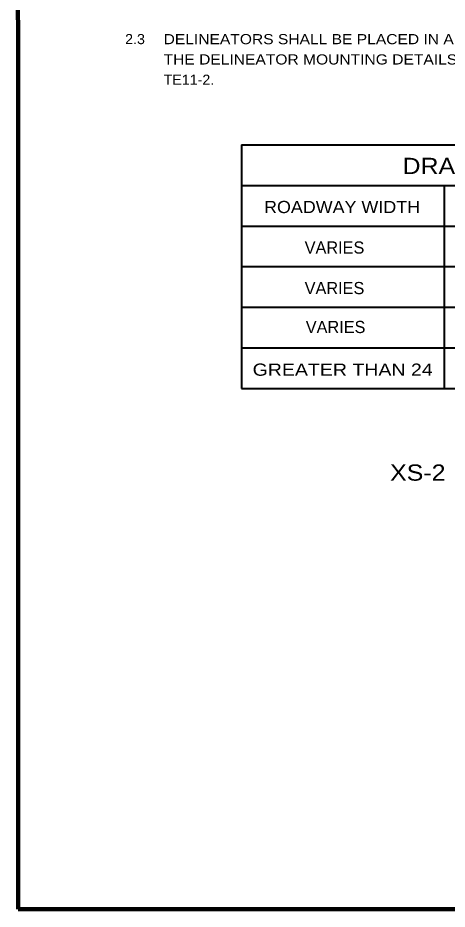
# Model space of a CAD drawing. Extents: x -1843 to -987, y 1073 to 1617.
# Drawn here: x -1785.5 to -1658.4, y 1084.3 to 1347.9 of the extents above; entities that cross this region are included whole.
import ezdxf
from ezdxf.enums import TextEntityAlignment as Align

# ---------------------------------------------------------------- set-up
doc = ezdxf.new("R2010")
doc.units = 0
doc.header["$LTSCALE"] = 1.2
doc.layers.add('1', color=7, linetype='Continuous', lineweight=53)

msp = doc.modelspace()

# ---------------------------------------------------------------- linework, layer by layer
at = {"layer": '1', "lineweight": 40}
for p, q in [((-1719.272, 1310.333), (-1539.272, 1310.333)), ((-1719.272, 1310.333), (-1719.272, 1238.333)), ((-1719.272, 1298.333), (-1539.272, 1298.333)), ((-1659.272, 1298.333), (-1659.272, 1238.333)), ((-1719.272, 1286.333), (-1539.272, 1286.333)), ((-1719.272, 1274.333), (-1539.272, 1274.333)), ((-1719.272, 1262.333), (-1539.272, 1262.333)), ((-1719.272, 1250.333), (-1539.272, 1250.333)), ((-1719.272, 1238.333), (-1539.272, 1238.333))]:
    msp.add_line(p, q, dxfattribs=at)
at = {"layer": '1', "lineweight": 158}
msp.add_line((-993.822, 1084.318), (-1785.422, 1084.318), dxfattribs=at)
msp.add_lwpolyline([(-993.822, 1610.418), (-1785.522, 1610.318), (-1785.422, 1084.318)], dxfattribs=at)

# ---------------------------------------------------------------- texts
at = {"layer": '1'}
for s, width, p in [('2.3', 1.05, (-1753.752, 1340.11)), ('DELINEATORS SHALL BE PLACED IN AN ALIGNMENT IN ACCORDANCE WITH DRAWINGS AS SHOWN.', 1.15, (-1742.363, 1340.094)), ('THE DELINEATOR MOUNTING DETAILS ARE SHOWN ON STANDARD DETAIL SHEETS TE11-1 AND', 1.15, (-1742.363, 1334.094)), ('TE11-2.', 1.05, (-1742.363, 1328.094))]:
    msp.add_text(s, height=3, dxfattribs=dict(at, width=width)).set_placement(p)
for s, height, width, p in [('DRAWING TO BE USED', 4.8, 1.15, (-1630.434, 1301.701)), ('ROADWAY WIDTH', 3.6, 1.1, (-1689.54, 1290.156)), ('GREATER THAN 24', 3.6, 1.2, (-1689.367, 1242.057)), ('XS-2', 4.8, 1.15, (-1667.125, 1211.022))]:
    msp.add_text(s, height=height, dxfattribs=dict(at, width=width)).set_placement(p, align=Align.CENTER)
for p in [(-1691.777, 1278.171), (-1691.777, 1266.186), (-1691.457, 1254.681)]:
    msp.add_text('VARIES', height=3.6, dxfattribs=at).set_placement(p, align=Align.CENTER)

doc.saveas('drawing.dxf')
